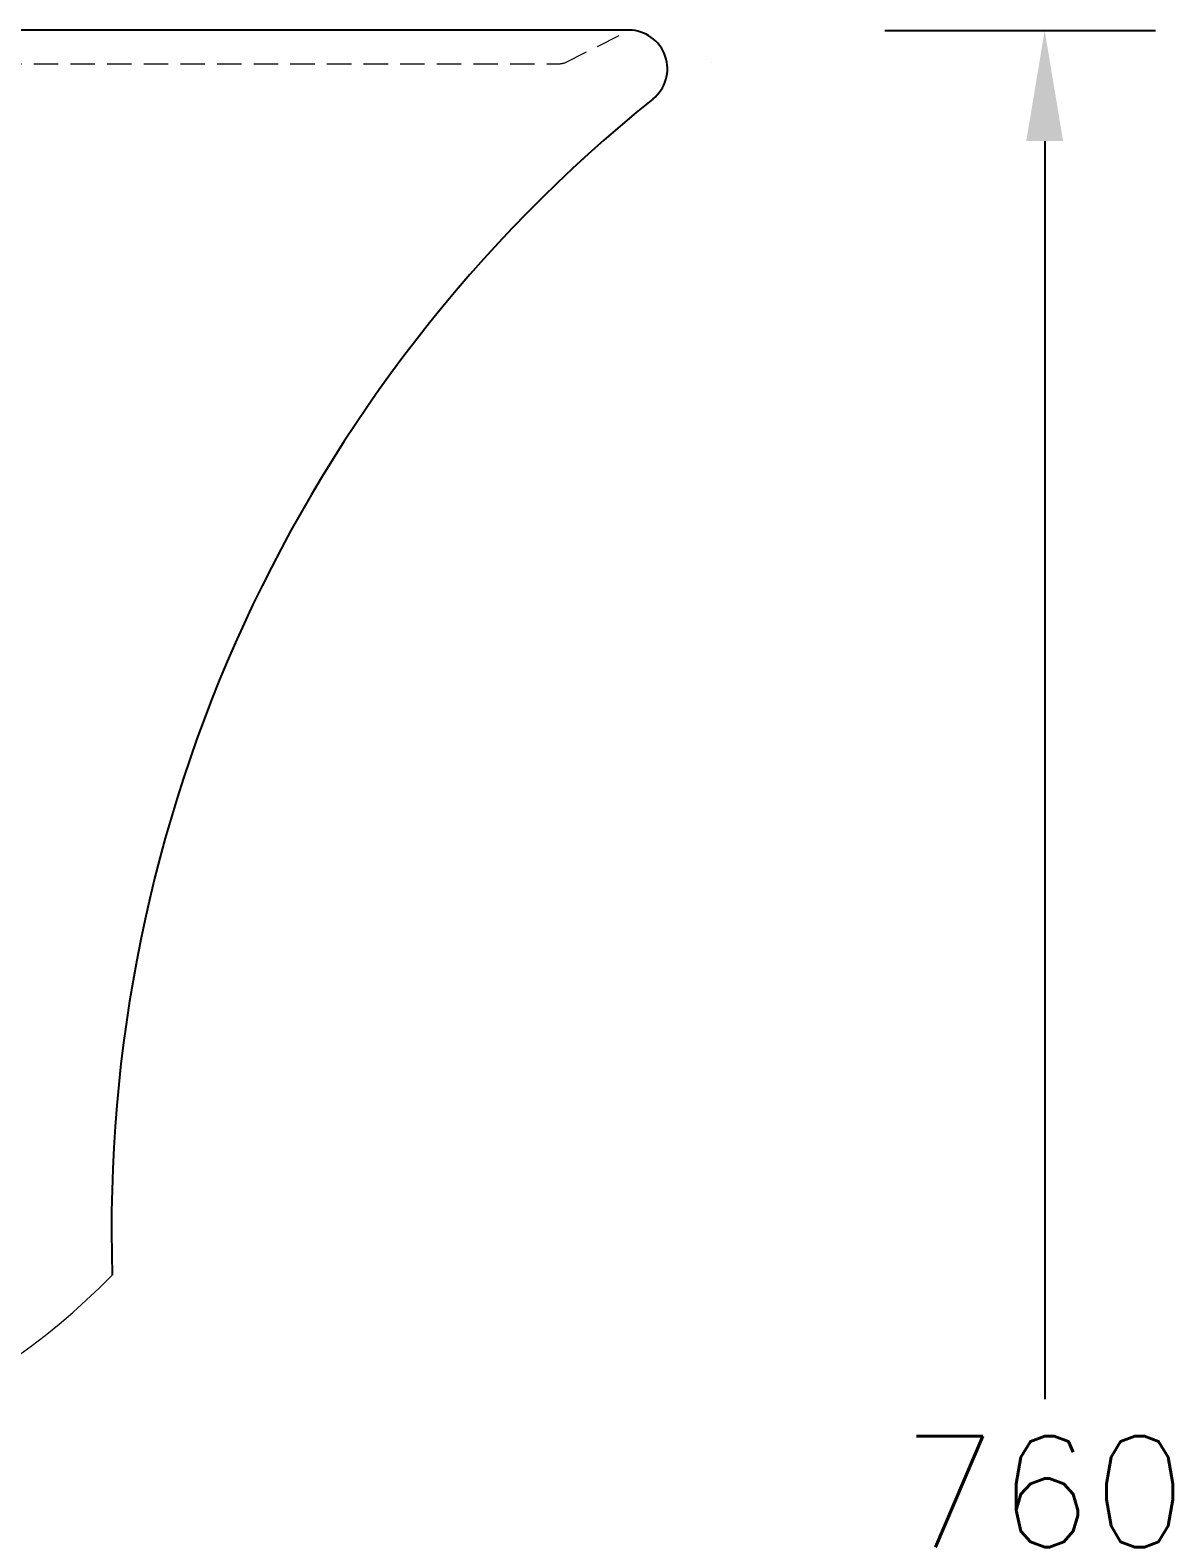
# Model space of a CAD drawing. Extents: x -3185349 to -3182923, y -1645839 to -1642408.
# Drawn here: x -3184420.7 to -3184123.6, y -1644629.1 to -1644237.7 of the extents above; entities that cross this region are included whole.
import ezdxf

# ---------------------------------------------------------------- set-up
doc = ezdxf.new("R2010")
doc.units = 0
doc.header["$MEASUREMENT"] = 0
doc.linetypes.add('HIDDEN', pattern=[9.524999999999999, 6.35, -3.175])
doc.layers.get('Defpoints').update_dxf_attribs({"linetype": 'CONTINUOUS'})
doc.layers.add('Dim', color=4, linetype='CONTINUOUS')
doc.layers.add('drawing', color=7, linetype='CONTINUOUS', lineweight=15)
doc.layers.add('HID', color=252, linetype='HIDDEN', lineweight=15)
doc.styles.get("Standard").update_dxf_attribs({"font": 'txt.shx', "bigfont": 'ghs.shx'})
doc.dimstyles.get("Standard").update_dxf_attribs({"dimtxt": 0.18, "dimasz": 0.18, "dimexe": 0.18, "dimexo": 0.0625, "dimgap": 0.09, "dimtad": 0, "dimtih": 1, "dimtoh": 1, "dimdec": 4, "dimzin": 0, "dimdsep": 46, "dimtxsty": 'Standard', "dimcen": 0.09, "dimadec": 0, "dimazin": 0, "dimtfac": 1, "dimtdec": 4, "dimtofl": 0, "dimtmove": 0, "dimatfit": 0, "dimfxl": 0, "dimtolj": 1, "dimtzin": 0, "dimarcsym": 0})

# ---------------------------------------------------------------- blocks, each defined once
blk = doc.blocks.new('*D46')
at = {"layer": 'Defpoints', "color": 0}
for p in [(-3184208.49926984, -1644237.719695358, -9.374999999969968e-06), (-3184208.49926984, -1644997.385115536, -4.004343874711527e-06), (-3184156.926541282, -1644997.385115536)]:
    blk.add_point(p, dxfattribs=at)
at = {"layer": 'Dim', "color": 0, "lineweight": -2}
for p, q in [((-3184198.49926984, -1644237.719695358), (-3184128.126541282, -1644237.719695358)), ((-3184156.926541282, -1644266.519695358), (-3184156.926541282, -1644593.552405447)), ((-3184156.926541282, -1644968.585115536), (-3184156.926541282, -1644641.552405447)), ((-3184198.49926984, -1644997.385115536), (-3184128.126541282, -1644997.385115536))]:
    blk.add_line(p, q, dxfattribs=at)
at = {"layer": 'Dim', "color": 0}
for points in [[(-3184161.726541282, -1644266.519695358), (-3184152.126541282, -1644266.519695358), (-3184156.926541282, -1644237.719695358)], [(-3184161.726541282, -1644968.585115536), (-3184152.126541282, -1644968.585115536), (-3184156.926541282, -1644997.385115536)]]:
    blk.add_solid(points, dxfattribs=at)
at = {"layer": 'Dim', "color": 0, "insert": (-3184156.926541281, -1644617.552405446), "char_height": 28.8, "attachment_point": 5}
blk.add_mtext('\\A1;760', dxfattribs=at)

msp = doc.modelspace()

# ---------------------------------------------------------------- linework, layer by layer
at = {"layer": 'Dim', "color": 7}
for p, q in [((-3184264.806971069, -1644237.657797051, -9.37500000475211e-06), (-3184801.215894444, -1644237.657797051, -9.37500000475211e-06)), ((-3184243.608592274, -1644245.954376337), (-3184243.600623771, -1644245.964759315))]:
    msp.add_line(p, q, dxfattribs=at)
for centre, radius, start, end in [((-3184265.065364264, -1644247.703030624, -9.37500000475211e-06), 10.04855634288783, 308.5218749473791, 89.63487117332704), ((-3184022.275983332, -1644549.466432353, 2.931218263166337e-05), 377.260030722924, 128.8269821220983, 181.7934186034315)]:
    msp.add_arc(centre, radius, start, end, dxfattribs=at)
at = {"layer": 'drawing', "color": 7}
msp.add_arc((-3184533.011432757, -1644430.155657511, 2.40310913205838e-05), 187.2347405057863, 224.4497905106895, 315.5502094894103, dxfattribs=at)
at = {"layer": 'HID', "color": 7}
for p, q in [((-3184281.710057141, -1644246.163552778, 9.000000016908779e-06), (-3184264.806971069, -1644237.657797051, -9.37500000475211e-06)), ((-3184781.673398785, -1644246.461600001, 9.000000016908779e-06), (-3184284.133301314, -1644246.461600001, 9.000000016908779e-06))]:
    msp.add_line(p, q, dxfattribs=at)
msp.add_arc((-3184284.133301314, -1644236.461600001, 9.000000016908779e-06), 10, 270, 284.0237700700239, dxfattribs=at)

# ---------------------------------------------------------------- dimensions: what is measured, and where the dimension line sits
at = {"layer": 'Dim', "color": 0}
dim = msp.add_linear_dim(base=(-3184156.926541282, -1644997.385115536), p1=(-3184208.499269838, -1644237.719695357, -9.374999999969968e-06), p2=(-3184208.499269838, -1644997.385115535, -4.004343874711527e-06), angle=90, dimstyle='Standard', override={"dimscale": 160, "dimgap": 0.06, "dimdec": 0, "dimatfit": 3}, dxfattribs=at)
dim.commit()
dim.dimension.update_dxf_attribs({"geometry": '*D46', "text_midpoint": (-3184156.926541281, -1644617.552405446)})

doc.saveas('drawing.dxf')
